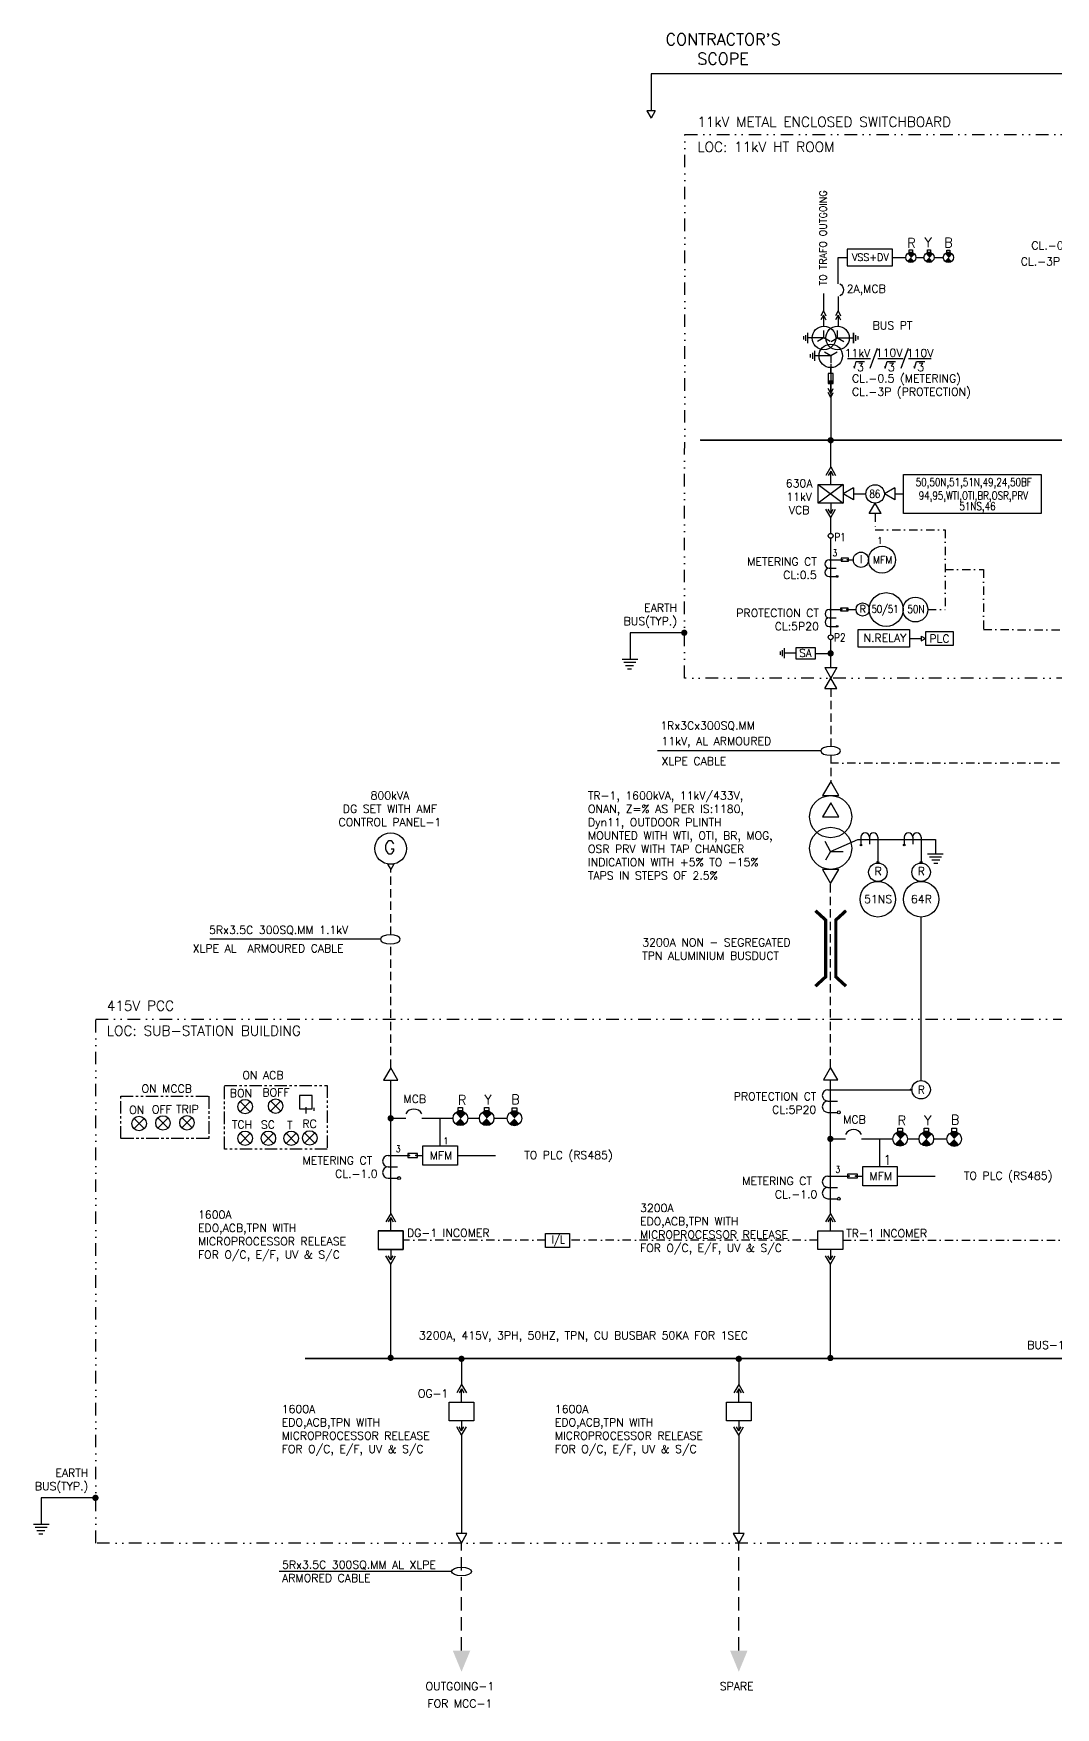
# Model space of a CAD drawing. Header units: metres. Extents: x -3672 to -87, y 1764 to 2695.
# Drawn here: x -778 to -472, y 2052 to 2554 of the extents above; entities that cross this region are included whole.
import ezdxf
from ezdxf.enums import TextEntityAlignment as Align

# ---------------------------------------------------------------- set-up
doc = ezdxf.new("R2010")
doc.units = ezdxf.units.M
doc.header["$MEASUREMENT"] = 0
for name, pattern in [('DASHDOT2', [0.5, 0.25, -0.125, 0, -0.125]), ('DASHED', [0.75, 0.5, -0.25]), ('DIVIDE2', [0.625, 0.25, -0.125, 0, -0.125, 0, -0.125]), ('HIDDEN', [0.375, 0.25, -0.125]), ('PHANTOM2', [1.25, 0.625, -0.125, 0.125, -0.125, 0.125, -0.125])]:
    doc.linetypes.add(name, pattern=pattern)
for name, color, linetype in [('BUSBAR', 4, 'Continuous'), ('ELEC_SYM', 6, 'Continuous'), ('LINE', 4, 'Continuous'), ('LOGO TEXT', 7, 'Continuous'), ('PANEL', 40, 'Continuous'), ('TEXT', 7, 'Continuous'), ('WIRE', 2, 'Continuous')]:
    doc.layers.add(name, color=color, linetype=linetype)
doc.layers.add('CABLE', color=30, linetype='Continuous', lineweight=20)
doc.styles.add('romans', font='Romans.shx')

# ---------------------------------------------------------------- blocks, each defined once
blk = doc.blocks.new('Efus')
at = {"color": 0, "linetype": 'ByBlock'}
blk.add_lwpolyline([(1.5, 3), (-1.5, 3), (-1.5, -3), (1.5, -3)], close=True, dxfattribs=at)
blk = doc.blocks.new('CG')
blk.add_lwpolyline([(0, 375), (-217, 0), (217, 0)], close=True)
blk = doc.blocks.new('tr')
for p, q in [((0, 0), (-1.71, -2.95)), ((1.71, -2.95), (0, 0)), ((-1.71, -2.95), (1.71, -2.95))]:
    blk.add_line(p, q)
blk = doc.blocks.new('Ect')
at = {"color": 0, "linetype": 'ByBlock'}
for p, q in [((0, 3), (2.5, 3)), ((0, 0), (2.5, 0)), ((0, -3), (2.5, -3))]:
    blk.add_line(p, q, dxfattribs=at)
for centre in [(0, 1.5), (0, -1.5)]:
    blk.add_arc(centre, 1.5, 90, 270, dxfattribs=at)

msp = doc.modelspace()

# ---------------------------------------------------------------- hatches: boundary and pattern name
at = {"lineweight": -3, "ltscale": 0.5}
msp.add_hatch(color=1, dxfattribs=at).paths.add_polyline_path([(-538.48, 2449.63), (-538.48, 2448.93), (-539.98, 2448.93), (-539.98, 2449.63)])
at = {"linetype": 'DASHED', "lineweight": -3, "ltscale": 700}
h = msp.add_hatch(color=30, dxfattribs=at)
h.paths.add_polyline_path([(-633.5, 2217.35), (-639.87, 2218.66), (-639.86, 2216.01)], flags=17)
edge = h.paths.add_edge_path(flags=17)
edge.add_line((-633.5, 2217.35), (-639.87, 2218.66))
edge.add_line((-639.86, 2216.01), (-639.87, 2218.66))
edge.add_line((-639.86, 2216.01), (-633.5, 2217.35))
h = msp.add_hatch(color=30, dxfattribs=at)
h.paths.add_polyline_path([(-501.57, 2211.18), (-507.94, 2212.49), (-507.93, 2209.84)], flags=17)
edge = h.paths.add_edge_path(flags=17)
edge.add_line((-501.57, 2211.18), (-507.94, 2212.49))
edge.add_line((-507.93, 2209.84), (-507.94, 2212.49))
edge.add_line((-507.93, 2209.84), (-501.57, 2211.18))
at = {"layer": 'ELEC_SYM', "lineweight": -3}
h = msp.add_hatch(color=1, dxfattribs=at)
h.paths.add_polyline_path([(-514.13, 2487.85, 0.395544), (-516.21, 2487.92), (-515.21, 2486.78)])
h.paths.add_polyline_path([(-515.21, 2486.78), (-516.28, 2485.7, 0.395108), (-514.21, 2485.63)])
h = msp.add_hatch(color=2, dxfattribs=at)
h.paths.add_polyline_path([(-508.66, 2487.85, 0.395544), (-510.74, 2487.92), (-509.74, 2486.78)])
h.paths.add_polyline_path([(-509.74, 2486.78), (-510.81, 2485.7, 0.395108), (-508.73, 2485.63)])
h = msp.add_hatch(color=5, dxfattribs=at)
h.paths.add_polyline_path([(-502.86, 2487.82, 0.395544), (-504.94, 2487.88), (-503.94, 2486.74)])
h.paths.add_polyline_path([(-503.94, 2486.74), (-505.01, 2485.66, 0.395108), (-502.93, 2485.6)])
h = msp.add_hatch(color=1, dxfattribs=at)
h.paths.add_polyline_path([(-648.81, 2230.08, 0.395544), (-651.81, 2230.18), (-650.36, 2228.53)])
h.paths.add_polyline_path([(-650.36, 2228.53), (-651.91, 2226.98, 0.395108), (-648.92, 2226.89)])
h = msp.add_hatch(color=2, dxfattribs=at)
h.paths.add_polyline_path([(-640.93, 2230.08, 0.395544), (-643.93, 2230.18), (-642.48, 2228.53)])
h.paths.add_polyline_path([(-642.48, 2228.53), (-644.03, 2226.98, 0.395108), (-641.03, 2226.89)])
h = msp.add_hatch(color=5, dxfattribs=at)
h.paths.add_polyline_path([(-632.58, 2230.03, 0.395544), (-635.57, 2230.12), (-634.13, 2228.48)])
h.paths.add_polyline_path([(-634.13, 2228.48), (-635.68, 2226.93, 0.395108), (-632.68, 2226.83)])
h = msp.add_hatch(color=1, dxfattribs=at)
h.paths.add_polyline_path([(-516.88, 2223.91, 0.395544), (-519.88, 2224), (-518.43, 2222.36)])
h.paths.add_polyline_path([(-518.43, 2222.36), (-519.98, 2220.81, 0.395108), (-516.99, 2220.71)])
h = msp.add_hatch(color=2, dxfattribs=at)
h.paths.add_polyline_path([(-509, 2223.91, 0.395544), (-512, 2224), (-510.55, 2222.36)])
h.paths.add_polyline_path([(-510.55, 2222.36), (-512.1, 2220.81, 0.395108), (-509.1, 2220.71)])
h = msp.add_hatch(color=5, dxfattribs=at)
h.paths.add_polyline_path([(-500.65, 2223.85, 0.395544), (-503.64, 2223.95), (-502.2, 2222.3)])
h.paths.add_polyline_path([(-502.2, 2222.3), (-503.75, 2220.75, 0.395108), (-500.75, 2220.66)])

# ---------------------------------------------------------------- linework, layer by layer
at = {"lineweight": -3, "ltscale": 10}
for p, q in [((-275.62, 2541.86), (-593.11, 2541.86)), ((-594.41, 2530.77), (-593.15, 2528.59)), ((-591.89, 2530.77), (-594.41, 2530.77)), ((-591.89, 2530.77), (-593.15, 2528.59)), ((-539.25, 2431.92), (-578.38, 2431.92)), ((-698.67, 2235.32), (-698.67, 2231.35)), ((-694.79, 2235.32), (-698.67, 2235.32)), ((-694.79, 2231.35), (-694.79, 2235.32)), ((-698.67, 2231.35), (-694.79, 2231.35))]:
    msp.add_line(p, q, dxfattribs=at)
at = {"color": 1, "lineweight": -3}
for p, q in [((-541.46, 2470.71), (-542.22, 2469.25)), ((-541.46, 2469.5), (-542.22, 2468.04)), ((-541.46, 2470.71), (-540.7, 2469.25)), ((-541.46, 2469.5), (-540.7, 2468.04)), ((-537.05, 2470.71), (-537.81, 2469.25)), ((-537.05, 2469.5), (-537.81, 2468.04)), ((-537.05, 2470.71), (-536.29, 2469.25)), ((-537.05, 2469.5), (-536.29, 2468.04)), ((-547.32, 2462.11), (-547.32, 2463.11)), ((-546.69, 2461.71), (-546.69, 2463.5)), ((-546.07, 2461.1), (-546.07, 2464.12)), ((-541.27, 2462.61), (-546.07, 2462.61)), ((-541.27, 2462.61), (-543.18, 2461.51)), ((-541.27, 2462.61), (-541.27, 2464.81)), ((-539.37, 2461.51), (-541.27, 2462.61)), ((-539.09, 2461.51), (-537.19, 2462.61)), ((-537.19, 2462.61), (-537.19, 2464.81)), ((-537.19, 2462.61), (-535.28, 2461.51)), ((-537.19, 2462.61), (-532.39, 2462.61)), ((-532.39, 2461.1), (-532.39, 2464.12)), ((-531.77, 2463.5), (-531.77, 2461.71)), ((-531.14, 2463.11), (-531.14, 2462.11)), ((-545.28, 2456.74), (-545.28, 2457.75)), ((-544.65, 2456.35), (-544.65, 2458.14)), ((-544.02, 2455.73), (-544.02, 2458.76)), ((-539.23, 2457.24), (-544.02, 2457.24)), ((-539.23, 2457.24), (-541.14, 2458.35)), ((-537.32, 2458.35), (-539.23, 2457.24)), ((-539.23, 2457.24), (-539.23, 2455.04)), ((-539.23, 2445.99), (-539.99, 2447.45)), ((-539.23, 2444.78), (-539.99, 2446.24)), ((-539.23, 2445.99), (-538.47, 2447.45)), ((-539.23, 2444.78), (-538.47, 2446.24)), ((-554.33, 2367.53), (-554.33, 2368.52)), ((-553.72, 2367.14), (-553.72, 2368.91)), ((-553.1, 2366.53), (-553.1, 2369.51)), ((-549.62, 2368.02), (-553.1, 2368.02)), ((-716.48, 2230.48), (-713.41, 2233.55)), ((-716.48, 2233.55), (-713.41, 2230.48)), ((-707.34, 2230.65), (-704.27, 2233.72)), ((-707.34, 2233.72), (-704.27, 2230.65)), ((-748.29, 2225.42), (-745.22, 2228.49)), ((-748.29, 2228.49), (-745.22, 2225.42)), ((-741.13, 2225.59), (-738.06, 2228.66)), ((-741.13, 2228.66), (-738.06, 2225.59)), ((-733.94, 2225.65), (-730.87, 2228.72)), ((-733.94, 2228.72), (-730.87, 2225.65)), ((-716.48, 2221), (-713.41, 2224.07)), ((-716.48, 2224.07), (-713.41, 2221)), ((-709.5, 2221), (-706.43, 2224.07)), ((-709.5, 2224.07), (-706.43, 2221)), ((-702.67, 2221), (-699.6, 2224.07)), ((-702.67, 2224.07), (-699.6, 2221)), ((-697.09, 2221.11), (-694.02, 2224.18)), ((-697.09, 2224.18), (-694.02, 2221.11))]:
    msp.add_line(p, q, dxfattribs=at)
at = {"color": 50, "lineweight": -3}
for p, q in [((-541.46, 2469.5), (-541.46, 2466.13)), ((-537.05, 2469.5), (-537.05, 2466.2)), ((-539.23, 2451.95), (-539.23, 2453.72))]:
    msp.add_line(p, q, dxfattribs=at)
at = {"color": 18, "lineweight": -3, "true_color": 0x000000}
msp.add_line((-532.39, 2464.12), (-532.39, 2461.1), dxfattribs=at)
at = {"color": 6, "lineweight": -3}
for p, q in [((-539.25, 2423.91), (-540.7, 2421.4)), ((-539.25, 2422.66), (-539.98, 2421.4)), ((-539.25, 2423.91), (-537.8, 2421.4)), ((-539.25, 2418.63), (-539.25, 2422.66)), ((-539.25, 2422.66), (-538.53, 2421.4)), ((-535.51, 2418.63), (-542.99, 2413.03)), ((-542.99, 2418.63), (-535.51, 2413.03)), ((-542.99, 2413.03), (-542.99, 2418.63)), ((-542.99, 2418.63), (-535.51, 2418.63)), ((-535.51, 2418.63), (-535.51, 2413.03)), ((-535.51, 2413.03), (-542.99, 2413.03)), ((-539.25, 2408.71), (-540.7, 2411.22)), ((-539.25, 2409.96), (-539.98, 2411.22)), ((-539.25, 2413.03), (-539.25, 2409.96)), ((-539.25, 2409.96), (-538.53, 2411.22)), ((-539.25, 2408.71), (-537.8, 2411.22)), ((-671.27, 2200.01), (-672.72, 2197.5)), ((-671.27, 2200.01), (-672.72, 2197.5)), ((-671.27, 2200.01), (-669.82, 2197.5)), ((-671.27, 2200.01), (-669.82, 2197.5)), ((-539.34, 2200.01), (-540.79, 2197.5)), ((-539.34, 2200.01), (-537.89, 2197.5)), ((-667.54, 2194.73), (-675.01, 2194.73)), ((-675.01, 2194.73), (-667.54, 2194.73)), ((-671.27, 2198.76), (-672, 2197.5)), ((-671.27, 2198.76), (-672, 2197.5)), ((-671.27, 2194.73), (-671.27, 2198.76)), ((-671.27, 2198.76), (-670.55, 2197.5)), ((-671.27, 2198.76), (-670.55, 2197.5)), ((-667.54, 2189.13), (-667.54, 2194.73)), ((-667.54, 2194.73), (-667.54, 2189.13)), ((-543.08, 2189.13), (-543.08, 2194.73)), ((-543.08, 2194.73), (-535.61, 2194.73)), ((-539.34, 2198.76), (-540.07, 2197.5)), ((-539.34, 2194.73), (-539.34, 2198.76)), ((-539.34, 2198.76), (-538.62, 2197.5)), ((-535.61, 2194.73), (-535.61, 2189.13)), ((-675.01, 2189.13), (-667.54, 2189.13)), ((-667.54, 2189.13), (-675.01, 2189.13)), ((-671.27, 2184.81), (-672.72, 2187.32)), ((-671.27, 2184.81), (-672.72, 2187.32)), ((-671.27, 2186.06), (-672, 2187.32)), ((-671.27, 2186.06), (-672, 2187.32)), ((-671.27, 2189.13), (-671.27, 2186.06)), ((-671.27, 2186.06), (-670.55, 2187.32)), ((-671.27, 2184.81), (-669.82, 2187.32)), ((-671.27, 2186.06), (-670.55, 2187.32)), ((-671.27, 2184.81), (-669.82, 2187.32)), ((-535.61, 2189.13), (-543.08, 2189.13)), ((-539.34, 2184.81), (-540.79, 2187.32)), ((-539.34, 2186.06), (-540.07, 2187.32)), ((-539.34, 2189.13), (-539.34, 2186.06)), ((-539.34, 2186.06), (-538.62, 2187.32)), ((-539.34, 2184.81), (-537.89, 2187.32)), ((-650.02, 2148.68), (-651.47, 2146.17)), ((-650.02, 2147.42), (-650.74, 2146.17)), ((-650.02, 2148.68), (-648.57, 2146.17)), ((-650.02, 2143.4), (-650.02, 2147.42)), ((-650.02, 2147.42), (-649.29, 2146.17)), ((-566.83, 2148.68), (-568.28, 2146.17)), ((-566.83, 2147.42), (-567.55, 2146.17)), ((-566.83, 2148.68), (-565.38, 2146.17)), ((-566.83, 2143.4), (-566.83, 2147.42)), ((-566.83, 2147.42), (-566.1, 2146.17)), ((-653.72, 2137.79), (-653.72, 2143.4)), ((-570.53, 2137.79), (-570.53, 2143.4)), ((-650.02, 2133.47), (-651.47, 2135.98)), ((-650.02, 2134.73), (-650.74, 2135.98)), ((-650.02, 2137.79), (-650.02, 2134.73)), ((-650.02, 2134.73), (-649.29, 2135.98)), ((-650.02, 2133.47), (-648.57, 2135.98)), ((-566.83, 2133.47), (-568.28, 2135.98)), ((-566.83, 2134.73), (-567.55, 2135.98)), ((-566.83, 2137.79), (-566.83, 2134.73)), ((-566.83, 2134.73), (-566.1, 2135.98)), ((-566.83, 2133.47), (-565.38, 2135.98))]:
    msp.add_line(p, q, dxfattribs=at)
at = {"color": 1, "linetype": 'DASHDOT2', "lineweight": -3, "ltscale": 10}
for p, q in [((-525.91, 2409.94), (-525.91, 2405.07)), ((-525.91, 2405.07), (-504.92, 2405.07)), ((-504.92, 2405.07), (-504.92, 2381.15)), ((-504.92, 2393.11), (-493.41, 2393.11)), ((-493.41, 2393.11), (-493.41, 2375.18)), ((-510.09, 2381.15), (-504.92, 2381.15)), ((-493.41, 2375.18), (-461.08, 2374.95)), ((-460.41, 2335.09), (-539.25, 2335.09)), ((-624.87, 2191.93), (-667.54, 2191.93)), ((-543.08, 2191.93), (-617.59, 2191.93)), ((-535.61, 2191.93), (-430.32, 2191.93))]:
    msp.add_line(p, q, dxfattribs=at)
at = {"color": 4, "linetype": 'HIDDEN', "lineweight": -3, "ltscale": 10}
for p, q in [((-539.25, 2357.5), (-539.25, 2340.08)), ((-539.25, 2337.42), (-539.25, 2329.58)), ((-671.27, 2283.56), (-671.27, 2303.13)), ((-539.27, 2243.74), (-539.27, 2298.95)), ((-671.27, 2243.7), (-671.27, 2280.9))]:
    msp.add_line(p, q, dxfattribs=at)
at = {"linetype": 'ByBlock', "lineweight": -3, "ltscale": 10}
for q in [(-540.96, 2311.55), (-540.81, 2305.93), (-535.49, 2308.61)]:
    msp.add_line((-539.26, 2308.61), q, dxfattribs=at)
at = {"color": 7}
for p, q in [((-512.12, 2239.87), (-512.12, 2288.91)), ((-537.25, 2237.1), (-515.36, 2237.11))]:
    msp.add_line(p, q, dxfattribs=at)
at = {"lineweight": -3}
for p, q in [((-696.73, 2231.91), (-696.73, 2230)), ((-694.32, 2231.71), (-694.32, 2230.76))]:
    msp.add_line(p, q, dxfattribs=at)
at = {"color": 30, "linetype": 'DASHED', "lineweight": -3, "ltscale": 8}
for p, q in [((-650.02, 2068.84), (-650.02, 2101.11)), ((-566.83, 2068.84), (-566.83, 2101.11))]:
    msp.add_line(p, q, dxfattribs=at)
at = {"color": 7}
msp.add_lwpolyline([(-593.11, 2541.86), (-593.11, 2530.77)], dxfattribs=at)
at = {"color": 3, "linetype": 'Continuous', "lineweight": -3, "const_width": 0.95}
for points in [[(-539.71, 2431.92, 1), (-538.79, 2431.92, 1)], [(-583.66, 2374.17, 1), (-582.74, 2374.17, 1)], [(-539.73, 2368, 1), (-538.8, 2368, 1)], [(-671.74, 2228.53, 1), (-670.81, 2228.53, 1)], [(-539.81, 2222.36, 1), (-538.88, 2222.36, 1)], [(-671.74, 2156.68, 1), (-670.82, 2156.68, 1)], [(-650.48, 2156.37, 1), (-649.56, 2156.37, 1)], [(-567.29, 2156.37, 1), (-566.36, 2156.37, 1)], [(-539.81, 2156.62, 1), (-538.89, 2156.62, 1)], [(-760.32, 2114.67, 1), (-759.39, 2114.67, 1)]]:
    msp.add_lwpolyline(points, format="xyb", close=True, dxfattribs=at)
at = {"lineweight": -3}
for points in [[(-536.14, 2395.65), (-533.88, 2395.65), (-533.88, 2396.51), (-536.14, 2396.51)], [(-536.29, 2380.72), (-534.03, 2380.72), (-534.03, 2381.58), (-536.29, 2381.58)], [(-666.12, 2216.81), (-663.18, 2216.81), (-663.18, 2217.93), (-666.12, 2217.93)], [(-534.19, 2210.64), (-531.25, 2210.64), (-531.25, 2211.75), (-534.19, 2211.75)]]:
    msp.add_lwpolyline(points, close=True, dxfattribs=at)
at = {"color": 6, "lineweight": -3, "flags": 128}
for points in [[(-549.62, 2369.72), (-543.87, 2369.72), (-543.87, 2366.28), (-549.62, 2366.28)], [(-624.87, 2194.02), (-617.59, 2194.02), (-617.59, 2189.79), (-624.87, 2189.79)]]:
    msp.add_lwpolyline(points, close=True, dxfattribs=at)
at = {"color": 4, "lineweight": -3, "ltscale": 10, "const_width": 0.98, "elevation": 4.9}
msp.add_lwpolyline([(-543.83, 2290.81), (-540.78, 2288.02), (-540.79, 2270.95), (-543.83, 2268.16)], dxfattribs=at)
at = {"color": 4, "lineweight": -3, "ltscale": 10, "const_width": 0.98}
msp.add_lwpolyline([(-534.65, 2290.81), (-537.7, 2288.02), (-537.7, 2270.95), (-534.65, 2268.16)], dxfattribs=at)
at = {"linetype": 'PHANTOM2', "lineweight": -3, "ltscale": 6}
for points in [[(-752.25, 2235.14), (-725.86, 2235.14), (-725.86, 2222.42), (-752.25, 2222.42)], [(-721.17, 2238.39), (-690.29, 2238.39), (-690.29, 2219.3), (-721.17, 2219.3)]]:
    msp.add_lwpolyline(points, close=True, dxfattribs=at)
at = {"color": 6, "lineweight": -3}
for points in [[(-675.01, 2194.73), (-675.01, 2189.13)], [(-653.76, 2143.4), (-646.28, 2143.4), (-646.28, 2137.79), (-653.76, 2137.79)], [(-570.56, 2143.4), (-563.09, 2143.4), (-563.09, 2137.79), (-570.56, 2137.79)]]:
    msp.add_lwpolyline(points, dxfattribs=at)
at = {"color": 5, "lineweight": -3}
for centre in [(-541.27, 2462.61), (-537.19, 2462.61), (-539.23, 2457.24)]:
    msp.add_circle(centre, 3.53, dxfattribs=at)
at = {"lineweight": -3, "ltscale": 10}
for centre, radius in [((-539.26, 2403.26), 0.732), ((-537.32, 2391.07), 0.248), ((-537.32, 2376.13), 0.248), ((-539.25, 2372.83), 0.732), ((-530.17, 2310.49), 0.248), ((-517.19, 2310.49), 0.248), ((-525.1, 2305.35), 0.248), ((-512.12, 2305.35), 0.248), ((-515.12, 2237.11), 0.248), ((-536.81, 2230.31), 0.446), ((-668.74, 2210.58), 0.446), ((-536.81, 2204.4), 0.446)]:
    msp.add_circle(centre, radius, dxfattribs=at)
at = {"lineweight": -3}
for centre, radius in [((-535.81, 2396.09), 0.108), ((-534.21, 2396.09), 0.108), ((-535.96, 2381.16), 0.108), ((-534.36, 2381.16), 0.108), ((-665.69, 2217.38), 0.141), ((-663.61, 2217.38), 0.141), ((-533.76, 2211.21), 0.141), ((-531.68, 2211.21), 0.141)]:
    msp.add_circle(centre, radius, dxfattribs=at)
at = {"color": 1, "lineweight": -3}
for centre in [(-714.95, 2232.02), (-705.81, 2232.18), (-746.76, 2226.96), (-739.6, 2227.12), (-732.4, 2227.18), (-714.95, 2222.53), (-707.97, 2222.53), (-701.13, 2222.53), (-695.55, 2222.64)]:
    msp.add_circle(centre, 2.17, dxfattribs=at)
at = {"color": 0, "linetype": 'ByBlock', "lineweight": -3}
for centre in [(-539.26, 2319.01), (-539.26, 2309.52)]:
    msp.add_ellipse(centre, major_axis=(6.32, 0), ratio=1, dxfattribs=at)
at = {"color": 30, "linetype": 'DASHED', "lineweight": -3, "ltscale": 700}
for points in [[(-652.64, 2068.84), (-647.4, 2068.84), (-650.02, 2062.49)], [(-569.44, 2068.84), (-564.21, 2068.84), (-566.83, 2062.49)]]:
    msp.add_solid(points, dxfattribs=at)
at = {"layer": 'BUSBAR', "color": 4, "lineweight": -3}
for p, q in [((-583.2, 2374.17), (-599.46, 2374.17)), ((-599.46, 2374.17), (-599.46, 2366.29)), ((-601.8, 2366.29), (-597.13, 2366.29)), ((-601.31, 2365.39), (-597.72, 2365.39)), ((-600.77, 2364.4), (-598.38, 2364.4)), ((-600.23, 2363.41), (-599.03, 2363.41)), ((-539.26, 2308.61), (-531.1, 2312.2)), ((-531.1, 2312.2), (-507.83, 2312.2)), ((-525.1, 2310.77), (-525.1, 2305.6)), ((-512.12, 2310.77), (-512.12, 2305.6)), ((-507.83, 2312.2), (-507.83, 2307.81)), ((-505.49, 2307.81), (-510.17, 2307.81)), ((-505.99, 2306.91), (-509.57, 2306.91)), ((-506.53, 2305.92), (-508.92, 2305.92)), ((-507.07, 2304.94), (-508.26, 2304.94)), ((-759.85, 2114.67), (-776.12, 2114.67)), ((-776.12, 2114.67), (-776.12, 2106.78)), ((-778.45, 2106.78), (-773.78, 2106.78)), ((-777.96, 2105.88), (-774.38, 2105.88)), ((-777.42, 2104.89), (-775.03, 2104.89)), ((-776.88, 2103.91), (-775.69, 2103.91))]:
    msp.add_line(p, q, dxfattribs=at)
at = {"layer": 'BUSBAR', "color": 5, "lineweight": -3, "const_width": 0.5}
for points in [[(-578.38, 2431.92), (-304.16, 2431.92)], [(-429.61, 2156.47), (-696.98, 2156.47)]]:
    msp.add_lwpolyline(points, dxfattribs=at)
at = {"layer": 'CABLE', "color": 30, "lineweight": -3}
for p, q in [((-651.22, 2217.37), (-639.86, 2217.37)), ((-519.29, 2211.19), (-507.93, 2211.19))]:
    msp.add_line(p, q, dxfattribs=at)
at = {"layer": 'ELEC_SYM', "color": 1, "lineweight": -3}
for p, q in [((-515.21, 2486.78), (-514.13, 2487.85)), ((-539.7, 2396.08), (-537.59, 2396.08)), ((-539.7, 2393.55), (-537.59, 2393.55)), ((-539.7, 2391.01), (-537.59, 2391.01)), ((-539.68, 2381.15), (-537.57, 2381.15)), ((-539.68, 2378.61), (-537.57, 2378.61)), ((-539.68, 2376.08), (-537.57, 2376.08)), ((-530.17, 2312.88), (-530.17, 2310.77)), ((-527.63, 2312.88), (-527.63, 2310.77)), ((-525.1, 2312.88), (-525.1, 2310.77)), ((-517.19, 2312.88), (-517.19, 2310.77)), ((-514.65, 2312.88), (-514.65, 2310.77)), ((-512.12, 2312.88), (-512.12, 2310.77)), ((-650.36, 2228.53), (-648.81, 2230.08)), ((-518.43, 2222.36), (-516.88, 2223.91))]:
    msp.add_line(p, q, dxfattribs=at)
at = {"layer": 'ELEC_SYM', "color": 6, "lineweight": -3}
for p, q in [((-513.69, 2486.78), (-511.26, 2486.78)), ((-508.21, 2486.78), (-505.4, 2486.78)), ((-648.17, 2228.53), (-644.67, 2228.53)), ((-640.29, 2228.53), (-636.23, 2228.53)), ((-516.24, 2222.36), (-512.74, 2222.36)), ((-508.36, 2222.36), (-504.3, 2222.36))]:
    msp.add_line(p, q, dxfattribs=at)
at = {"layer": 'ELEC_SYM', "color": 2, "lineweight": -3}
for p, q in [((-509.74, 2486.78), (-508.66, 2487.85)), ((-642.48, 2228.53), (-640.93, 2230.08)), ((-510.55, 2222.36), (-509, 2223.91))]:
    msp.add_line(p, q, dxfattribs=at)
at = {"layer": 'ELEC_SYM', "color": 5, "lineweight": -3}
msp.add_line((-503.94, 2486.74), (-502.86, 2487.82), dxfattribs=at)
at = {"layer": 'ELEC_SYM', "color": 6, "lineweight": -3, "flags": 128}
for points in [[(-534.29, 2489.3), (-534.29, 2484.25), (-520.66, 2484.25), (-520.66, 2489.3)], [(-517.36, 2421.66), (-476.08, 2421.66), (-476.08, 2410), (-517.36, 2410)], [(-530.97, 2375.14), (-515.59, 2375.14), (-515.59, 2369.89), (-530.97, 2369.89)], [(-510.8, 2374.41), (-510.8, 2370.48), (-502.41, 2370.48), (-502.41, 2374.41)], [(-661.58, 2220.28), (-651.22, 2220.28), (-651.22, 2214.46), (-661.58, 2214.46)], [(-529.65, 2214.11), (-519.29, 2214.11), (-519.29, 2208.28), (-529.65, 2208.28)]]:
    msp.add_lwpolyline(points, close=True, dxfattribs=at)
at = {"layer": 'ELEC_SYM', "color": 1, "lineweight": -3}
for points in [[(-515.69, 2489.02), (-514.73, 2489.02), (-514.73, 2488.3), (-515.69, 2488.3)], [(-651.05, 2231.76), (-649.68, 2231.76), (-649.68, 2230.72), (-651.05, 2230.72)], [(-519.12, 2225.59), (-517.75, 2225.59), (-517.75, 2224.55), (-519.12, 2224.55)]]:
    msp.add_lwpolyline(points, close=True, dxfattribs=at)
at = {"layer": 'ELEC_SYM', "color": 2, "lineweight": -3}
for points in [[(-510.21, 2489.02), (-509.26, 2489.02), (-509.26, 2488.3), (-510.21, 2488.3)], [(-643.17, 2231.76), (-641.79, 2231.76), (-641.79, 2230.72), (-643.17, 2230.72)], [(-511.24, 2225.59), (-509.86, 2225.59), (-509.86, 2224.55), (-511.24, 2224.55)]]:
    msp.add_lwpolyline(points, close=True, dxfattribs=at)
at = {"layer": 'ELEC_SYM', "color": 5, "lineweight": -3}
for points in [[(-504.41, 2488.98), (-503.46, 2488.98), (-503.46, 2488.26), (-504.41, 2488.26)], [(-634.81, 2231.71), (-633.44, 2231.71), (-633.44, 2230.67), (-634.81, 2230.67)], [(-502.88, 2225.54), (-501.51, 2225.54), (-501.51, 2224.5), (-502.88, 2224.5)]]:
    msp.add_lwpolyline(points, close=True, dxfattribs=at)
at = {"layer": 'ELEC_SYM', "color": 1, "lineweight": -3}
for centre, radius in [((-515.21, 2486.78), 1.52), ((-650.36, 2228.53), 2.19), ((-518.43, 2222.36), 2.19)]:
    msp.add_circle(centre, radius, dxfattribs=at)
at = {"layer": 'ELEC_SYM', "color": 2, "lineweight": -3}
for centre, radius in [((-509.74, 2486.78), 1.52), ((-642.48, 2228.53), 2.19), ((-510.55, 2222.36), 2.19)]:
    msp.add_circle(centre, radius, dxfattribs=at)
at = {"layer": 'ELEC_SYM', "color": 5, "lineweight": -3}
for centre, radius in [((-503.94, 2486.74), 1.52), ((-634.13, 2228.48), 2.19), ((-502.2, 2222.3), 2.19)]:
    msp.add_circle(centre, radius, dxfattribs=at)
at = {"layer": 'ELEC_SYM', "color": 6, "lineweight": -3}
for centre, radius in [((-525.91, 2415.83), 2.77), ((-530.17, 2396.08), 2.28), ((-523.85, 2396.08), 4.04), ((-522.61, 2381.15), 5.06), ((-529.66, 2381.15), 1.99), ((-513.82, 2381.15), 3.73), ((-671.27, 2309.45), 4.73), ((-525.1, 2302.34), 2.77), ((-512.12, 2302.34), 2.77), ((-525.1, 2294.24), 5.33), ((-512.12, 2294.24), 5.33), ((-512.12, 2237.1), 2.77)]:
    msp.add_circle(centre, radius, dxfattribs=at)
at = {"layer": 'ELEC_SYM', "color": 1, "lineweight": -3}
for centre, start, end in [((-539.7, 2394.81), 90, 270), ((-539.7, 2392.28), 90, 270), ((-539.68, 2379.88), 90, 270), ((-539.68, 2377.34), 90, 270), ((-528.9, 2312.88), 0, 180), ((-526.37, 2312.88), 0, 180), ((-515.92, 2312.88), 0, 180), ((-513.39, 2312.88), 0, 180)]:
    msp.add_arc(centre, 1.27, start, end, dxfattribs=at)
at = {"layer": 'ELEC_SYM', "color": 230, "lineweight": -3, "extrusion": (0, 0, -1)}
msp.add_ellipse((-537.46, 2477.03), major_axis=(-1.46, -1.46), ratio=1, start_param=2.846152, end_param=5.00783, dxfattribs=at)
at = {"layer": 'ELEC_SYM', "color": 230, "lineweight": -3}
for centre in [(-664.33, 2228.56), (-532.4, 2222.39)]:
    msp.add_ellipse(centre, major_axis=(-1.95, -1.95), ratio=1, start_param=2.846152, end_param=5.00783, dxfattribs=at)
at = {"layer": 'LINE', "color": 4, "lineweight": -3}
for p, q in [((-513.69, 2486.78), (-511.26, 2486.78)), ((-508.21, 2486.78), (-505.46, 2486.78)), ((-539.25, 2454.78), (-539.25, 2431.92)), ((-539.25, 2423.91), (-539.25, 2431.92)), ((-532.4, 2415.83), (-528.68, 2415.83)), ((-520.02, 2415.83), (-517.36, 2415.83)), ((-539.25, 2403.99), (-539.25, 2408.71)), ((-539.25, 2373.56), (-539.25, 2402.52)), ((-537.59, 2396.08), (-536.14, 2396.08)), ((-533.88, 2396.08), (-532.44, 2396.08)), ((-537.57, 2381.15), (-536.29, 2381.15)), ((-534.03, 2381.15), (-531.65, 2381.15)), ((-539.28, 2372.1), (-539.26, 2363.73)), ((-671.27, 2200.01), (-671.27, 2240)), ((-539.34, 2200.01), (-539.34, 2240.05)), ((-671.27, 2228.53), (-666.76, 2228.53)), ((-661.93, 2228.53), (-652.86, 2228.53)), ((-652.95, 2228.53), (-652.55, 2228.53)), ((-648.17, 2228.53), (-644.67, 2228.53)), ((-640.29, 2228.53), (-636.32, 2228.53)), ((-539.34, 2222.36), (-534.83, 2222.36)), ((-530, 2222.36), (-520.93, 2222.36)), ((-521.02, 2222.36), (-520.62, 2222.36)), ((-516.24, 2222.36), (-512.74, 2222.36)), ((-508.36, 2222.36), (-504.39, 2222.36)), ((-669.53, 2217.37), (-666.12, 2217.37)), ((-663.18, 2217.37), (-661.58, 2217.37)), ((-537.6, 2211.19), (-534.19, 2211.19)), ((-531.25, 2211.19), (-529.65, 2211.19)), ((-671.28, 2156.7), (-671.27, 2184.81)), ((-539.35, 2156.62), (-539.34, 2184.81)), ((-650.02, 2156.45), (-650.02, 2148.68)), ((-566.83, 2156.45), (-566.83, 2148.68)), ((-650.02, 2133.47), (-650.02, 2103.95)), ((-566.83, 2133.47), (-566.83, 2103.95))]:
    msp.add_line(p, q, dxfattribs=at)
at = {"layer": 'LINE', "color": 0, "lineweight": -3}
for p, q in [((-532.4, 2417.63), (-535.51, 2415.83)), ((-532.4, 2414.03), (-535.51, 2415.83)), ((-532.4, 2417.63), (-532.4, 2414.03)), ((-520.02, 2417.63), (-523.14, 2415.83)), ((-520.02, 2414.03), (-523.14, 2415.83)), ((-520.02, 2417.63), (-520.02, 2414.03)), ((-527.71, 2409.94), (-525.91, 2413.06)), ((-524.11, 2409.94), (-525.91, 2413.06)), ((-524.11, 2409.94), (-527.71, 2409.94)), ((-515.59, 2372.44), (-512.08, 2372.44)), ((-512.08, 2373.18), (-510.8, 2372.44)), ((-512.08, 2373.18), (-512.08, 2371.71)), ((-512.08, 2371.71), (-510.8, 2372.44)), ((-541.05, 2363.73), (-539.25, 2360.61)), ((-541.05, 2363.73), (-537.45, 2363.73)), ((-541.05, 2357.5), (-539.25, 2360.61)), ((-537.45, 2363.73), (-539.25, 2360.61)), ((-537.45, 2357.5), (-539.25, 2360.61)), ((-541.05, 2357.5), (-537.45, 2357.5)), ((-672.19, 2304.72), (-671.27, 2303.13)), ((-670.36, 2304.72), (-672.19, 2304.72)), ((-670.36, 2304.72), (-671.27, 2303.13))]:
    msp.add_line(p, q, dxfattribs=at)
at = {"layer": 'LINE', "color": 4, "lineweight": -3}
for points in [[(-656.4, 2220.28), (-656.4, 2223.49), (-656.4, 2223.49), (-656.4, 2228.53)], [(-524.47, 2214.11), (-524.47, 2217.32), (-524.47, 2217.32), (-524.47, 2222.36)]]:
    msp.add_lwpolyline(points, dxfattribs=at)
at = {"layer": 'PANEL', "color": 8, "lineweight": -3}
for p, q in [((-542.25, 2338.75), (-591.19, 2338.75)), ((-674.36, 2282.23), (-725.5, 2282.23)), ((-652.99, 2092.57), (-704.78, 2092.57))]:
    msp.add_line(p, q, dxfattribs=at)
at = {"layer": 'PANEL', "color": 6, "linetype": 'DIVIDE2', "lineweight": -3, "ltscale": 15}
for points in [[(-582.98, 2523.69), (-285.65, 2523.69), (-285.8, 2360.61), (-583.13, 2360.61)], [(-759.78, 2258.23), (-152.41, 2258.23), (-152.41, 2101.11), (-759.78, 2101.11)]]:
    msp.add_lwpolyline(points, close=True, dxfattribs=at)
at = {"layer": 'PANEL', "color": 8, "lineweight": -3, "extrusion": (0, 0, -1)}
for centre in [(-539.27, 2338.75), (-671.38, 2282.23)]:
    msp.add_ellipse(centre, major_axis=(2.98, 0), ratio=0.445993, dxfattribs=at)
at = {"layer": 'PANEL', "color": 8, "lineweight": -3}
msp.add_ellipse((-650.02, 2092.58), major_axis=(-2.98, 0), ratio=0.445993, dxfattribs=at)
at = {"layer": 'TEXT', "lineweight": -3}
for p, q in [((-534.25, 2456.49), (-527.26, 2456.49)), ((-525.32, 2459.47), (-527.53, 2453.49)), ((-525.14, 2456.49), (-517.52, 2456.49)), ((-516.03, 2459.47), (-518.23, 2453.49)), ((-515.87, 2456.49), (-509.15, 2456.49))]:
    msp.add_line(p, q, dxfattribs=at)
at = {"layer": 'TEXT', "color": 3, "lineweight": -3}
msp.add_line((-539.23, 2445.99), (-539.23, 2449.63), dxfattribs=at)
at = {"layer": 'TEXT', "lineweight": -3, "flags": 128}
for points in [[(-532.38, 2454.13), (-532.14, 2453.56), (-531.56, 2455.54), (-529.07, 2455.54)], [(-523.12, 2454.13), (-522.89, 2453.56), (-522.3, 2455.54), (-519.82, 2455.54)], [(-514.3, 2454.13), (-514.06, 2453.56), (-513.48, 2455.54), (-510.99, 2455.54)]]:
    msp.add_lwpolyline(points, dxfattribs=at)
at = {"layer": 'WIRE', "color": 4, "lineweight": -3}
for p, q in [((-537.05, 2478.85), (-537.05, 2486.78)), ((-537.05, 2486.78), (-534.29, 2486.78)), ((-520.66, 2486.78), (-516.73, 2486.78)), ((-541.46, 2475.91), (-541.46, 2470.71)), ((-537.05, 2475.06), (-537.05, 2470.71)), ((-543.87, 2368), (-539.27, 2368))]:
    msp.add_line(p, q, dxfattribs=at)
at = {"layer": 'WIRE', "color": 1, "lineweight": -3}
msp.add_line((-538.48, 2449.63), (-539.98, 2449.63), dxfattribs=at)

# ---------------------------------------------------------------- block references
at = {"color": 3, "linetype": 'Continuous', "lineweight": -3, "xscale": 1.44, "yscale": 1.44, "zscale": 1.44}
for p in [(-539.25, 2329.58), (-539.25, 2323.19)]:
    msp.add_blockref('tr', p, dxfattribs=at)
at = {"color": 3, "linetype": 'Continuous', "lineweight": -3, "rotation": 180}
for p, xscale, yscale, zscale in [((-539.27, 2298.95), 1.44, 1.44, 1.44), ((-650.02, 2101.11), 0.9600000000000002, 0.9600000000000002, 0.9600000000000002), ((-566.83, 2101.11), 0.9600000000000002, 0.9600000000000002, 0.9600000000000002)]:
    msp.add_blockref('tr', p, dxfattribs=dict(at, xscale=xscale, yscale=yscale, zscale=zscale))
at = {"layer": 'ELEC_SYM', "color": 1, "lineweight": -3, "xscale": 1.131990989291668, "yscale": 1.131990989291668, "zscale": 1.131990989291668}
for p in [(-540.08, 2233.7), (-672.01, 2213.97), (-540.08, 2207.8)]:
    msp.add_blockref('Ect', p, dxfattribs=at)
at = {"layer": 'LOGO TEXT', "lineweight": -3, "xscale": 0.00984251968503937, "yscale": 0.00984251968503937, "zscale": 0.00984251968503937}
for p in [(-671.27, 2240.01), (-539.27, 2240.05)]:
    msp.add_blockref('CG', p, dxfattribs=at)
at = {"layer": 'WIRE', "color": 1, "lineweight": -3, "xscale": 0.5022750602757178, "yscale": 0.5022750602757178, "zscale": 0.5022750602757178, "rotation": 180}
msp.add_blockref('Efus', (-539.23, 2450.44), dxfattribs=at)

# ---------------------------------------------------------------- texts
at = {"layer": 'TEXT', "lineweight": -3, "style": 'romans', "width": 0.95}
msp.add_text('TO TRAFO OUTGOING', height=2.2, rotation=90, dxfattribs=at).set_placement((-540.46, 2478.32))
at = {"layer": 'TEXT', "lineweight": -3, "style": 'romans'}
for s, height, p in [('R', 2.88, (-516.3, 2489.67)), ('Y', 2.88, (-511.11, 2489.83)), ('B', 2.88, (-505.23, 2489.8)), ('11kV', 2.4, (-535.08, 2456.89)), ('110V', 2.4, (-525.73, 2456.97)), ('110V', 2.4, (-516.43, 2456.89)), ('3', 2.4, (-531.35, 2452.65)), ('3', 2.4, (-522.09, 2452.65)), ('3', 2.4, (-513.27, 2452.65)), ('BON', 2.4, (-719.54, 2234.87, -0.72)), ('BOFF', 2.4, (-709.76, 2235.09, -0.72)), ('R', 2.88, (-651.13, 2232.59)), ('Y', 2.88, (-643.18, 2232.65)), ('B', 2.88, (-635.16, 2232.75)), ('ON', 2.4, (-749.74, 2229.84, -0.72)), ('OFF', 2.4, (-742.92, 2230, -0.72)), ('TRIP', 2.4, (-735.66, 2230.06, -0.72)), ('TCH', 2.4, (-718.91, 2225.45, -0.72)), ('SC', 2.4, (-710.21, 2225.43, -0.72)), ('T', 2.4, (-702.34, 2225.27, -0.72)), ('RC', 2.4, (-697.77, 2225.67, -0.72)), ('R', 2.88, (-519.2, 2226.42)), ('Y', 2.88, (-511.24, 2226.48)), ('B', 2.88, (-503.23, 2226.67)), ('TO PLC (RS485)', 2.4, (-631.19, 2216.29)), ('1', 2.88, (-523.49, 2214.59)), ('TO PLC (RS485)', 2.4, (-499.26, 2210.12)), ('BUS-1', 2.4, (-480.28, 2159.31))]:
    msp.add_text(s, height=height, dxfattribs=at).set_placement(p)
at = {"layer": 'TEXT', "style": 'romans'}
for s, p in [('CL.-0.5 (METERING)', (-479.06, 2489.15)), ('CL.-3P (PROTECTION)', (-482.25, 2484.37)), ('1Rx3Cx300SQ.MM', (-590.38, 2345.13)), ('5Rx3.5C 300SQ.MM 1.1kV', (-725.76, 2283.83)), ('XLPE AL  ARMOURED CABLE', (-730.67, 2278.31))]:
    msp.add_text(s, height=2.4, dxfattribs=at).set_placement(p)
at = {"layer": 'TEXT', "lineweight": -3, "style": 'romans'}
for s, height, width, p in [('VSS+DV', 2.2, 0.95, (-527.34, 2486.81)), ('50,50N,51,51N,49,24,50BF', 2.4, 0.8, (-496.34, 2418.99)), ('86', 2.4, 0.8, (-526, 2415.86)), ('94,95,WTI,OTI,BR,OSR,PRV', 2.4, 0.8, (-496.44, 2414.98)), ('51NS,46', 2.4, 0.8, (-495.21, 2411.77)), ('P1', 2.4, 0.8, (-536.43, 2402.9)), ('MFM', 2.2, 0.95, (-523.66, 2396.01)), ('50/51', 2.3, 0.8, (-522.95, 2381.15)), ('50N', 2.4, 0.8, (-513.67, 2381.27)), ('P2', 2.4, 0.8, (-536.51, 2372.76)), ('I/L', 2.4, 0.8, (-621.02, 2191.96))]:
    msp.add_text(s, height=height, dxfattribs=dict(at, width=width)).set_placement(p, align=Align.MIDDLE)
for s, height, p in [('2A,MCB', 2.4, (-528.59, 2477.02)), ('I', 2.4, (-530.12, 2396.28)), ('R', 2.2, (-529.63, 2381.31)), ('N.RELAY', 2.4, (-522.98, 2372.61)), ('PLC', 2.4, (-506.6, 2372.41)), ('SA', 2.3, (-546.84, 2368.11)), ('G', 3.86, (-671.56, 2309.82)), ('R', 2.4, (-525.01, 2302.65)), ('R', 2.4, (-512.03, 2302.65)), ('51NS', 2.4, (-525.02, 2294.29)), ('64R', 2.4, (-512.04, 2294.29)), ('ON ACB', 2.4, (-709.6, 2241.47)), ('ON MCCB', 2.4, (-738.46, 2237.43)), ('MCB', 2.4, (-664.05, 2234.34)), ('R', 2.4, (-512.03, 2237.1))]:
    msp.add_text(s, height=height, dxfattribs=at).set_placement(p, align=Align.MIDDLE)
msp.add_text('BUS PT', height=2.4, dxfattribs=at).set_placement((-514.75, 2465.17), align=Align.RIGHT)
at = {"layer": 'TEXT', "lineweight": -3, "style": 'romans', "width": 0.8}
for s, p in [('1', (-525.17, 2400.86)), ('3', (-538.7, 2397.12)), ('3', (-669.7, 2218.38)), ('1', (-655.42, 2220.77)), ('3', (-537.77, 2212.21))]:
    msp.add_text(s, height=2, dxfattribs=at).set_placement(p)
at = {"layer": 'TEXT', "lineweight": -3, "style": 'romans'}
msp.add_text('MCB', height=2.4, rotation=360, dxfattribs=at).set_placement((-532.12, 2228.16), align=Align.MIDDLE)
for p in [(-656.17, 2217.37), (-524.24, 2211.19)]:
    msp.add_text('MFM', height=2.4, dxfattribs=at).set_placement(p, align=Align.MIDDLE_CENTER)
at = {"layer": 'TEXT', "color": 4, "lineweight": -3, "insert": (-571.55, 2549.29), "char_height": 3.5, "width": 32.1216, "attachment_point": 5, "style": 'romans'}
msp.add_mtext("CONTRACTOR'S SCOPE", dxfattribs=at)
at = {"layer": 'TEXT', "color": 4, "lineweight": -3, "char_height": 3, "width": 124.8154, "attachment_point": 4, "line_spacing_factor": 1.5, "style": 'romans'}
for s, insert in [('11kV METAL ENCLOSED SWITCHBOARD\\PLOC: 11kV HT ROOM', (-579.28, 2523.69)), ('415V PCC \\PLOC: SUB-STATION BUILDING', (-756.47, 2258.56))]:
    msp.add_mtext(s, dxfattribs=dict(at, insert=insert))
at = {"layer": 'TEXT', "lineweight": -3, "char_height": 2.4, "style": 'romans'}
for s, insert, width, attachment_point in [('CL.-0.5 (METERING) CL.-3P (PROTECTION)', (-532.87, 2448.07), 44.7884, 4), ('630A\\P11kV VCB', (-548.72, 2415), 4.924, 5), ('METERING CT CL:0.5', (-543.42, 2393.51), 25.5801, 6), ('\\pxqr;EARTH BUS(TYP.)', (-585.35, 2382.86), 5.4585, 3), ('PROTECTION CT CL:5P20', (-542.79, 2378.11), 31.8791, 6), ('\\pxqc;800kVA\\PDG SET WITH AMF CONTROL PANEL-1', (-671.5, 2321.36), 44.7823, 5), ('TR-1, 1600kVA, 11kV/433V, ONAN, Z=% AS PER IS:1180, Dyn11, OUTDOOR PLINTH MOUNTED WITH WTI, OTI, BR, MOG, OSR PRV WITH TAP CHANGER INDICATION WITH +5% TO -15% TAPS IN STEPS OF 2.5%', (-612.09, 2326.54), 60.1705, 1), ('3200A NON - SEGREGATED TPN ALUMINIUM BUSDUCT', (-595.8, 2282.5), 56.278, 1), ('PROTECTION CT CL:5P20', (-543.56, 2233.11), 28.1486, 6), ('METERING CT  CL.-1.0', (-675.18, 2213.89), 27.6114, 6), ('METERING CT  CL.-1.0', (-543.25, 2207.72), 27.6114, 6), ('\\P1600A\\PEDO,ACB,TPN WITH\\PMICROPROCESSOR RELEASE\\PFOR O/C, E/F, UV & S/C', (-729.1, 2195.23), 66.9734, 4), ('3200A\\PEDO,ACB,TPN WITH\\PMICROPROCESSOR RELEASE\\PFOR O/C, E/F, UV & S/C', (-596.46, 2195.23), 54.0273, 4), ('3200A, 415V, 3PH, 50HZ, TPN, CU BUSBAR 50KA FOR 1SEC', (-662.8, 2163.02), 118.9474, 4), ('\\pxql;OG-1', (-657.66, 2147.17), 5.4585, 3), ('1600A\\PEDO,ACB,TPN WITH\\PMICROPROCESSOR RELEASE\\PFOR O/C, E/F, UV & S/C', (-703.97, 2134.92), 55.113, 4), ('1600A\\PEDO,ACB,TPN WITH\\PMICROPROCESSOR RELEASE\\PFOR O/C, E/F, UV & S/C', (-622.02, 2134.92), 55.113, 4), ('\\pxqr;EARTH BUS(TYP.)', (-762, 2123.36), 5.4585, 3), ('5Rx3.5C 300SQ.MM AL XLPE ARMORED CABLE', (-703.86, 2092.62), 50.5433, 4), ('OUTGOING-1', (-650.52, 2059.37), 21.9429, 2), ('SPARE', (-567.47, 2059.37), 21.9429, 2), ('FOR MCC-1', (-650.52, 2054.17), 21.9429, 2)]:
    msp.add_mtext(s, dxfattribs=dict(at, insert=insert, width=width, attachment_point=attachment_point))
at = {"layer": 'TEXT', "lineweight": -3, "char_height": 2.4, "attachment_point": 4, "line_spacing_factor": 1.5, "style": 'romans'}
for s, insert, width in [('11kV, AL ARMOURED XLPE CABLE', (-590.01, 2338.68), 43.7675), ('DG-1 INCOMER', (-666.39, 2194.16), 28.5177), ('TR-1 INCOMER', (-534.6, 2194.03), 28.3809)]:
    msp.add_mtext(s, dxfattribs=dict(at, insert=insert, width=width))

doc.saveas('drawing.dxf')
